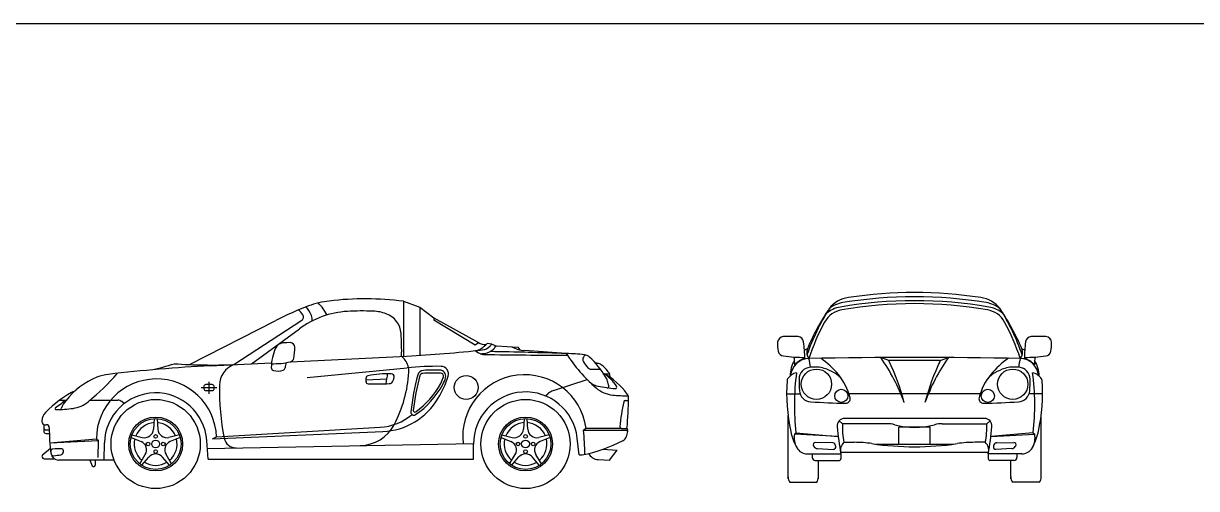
# Model space of a CAD drawing. Header units: millimetres. Extents: x 116290 to 180258, y 22146 to 121276.
# Drawn here: x 120642 to 128412, y 34162 to 37245 of the extents above; entities that cross this region are included whole.
import ezdxf

# ---------------------------------------------------------------- set-up
doc = ezdxf.new("R2010")
doc.units = ezdxf.units.MM
doc.layers.add('www.cad-blocks.net', color=7, linetype='Continuous')

# ---------------------------------------------------------------- blocks, each defined once
blk = doc.blocks.new('A$C2BCC0AD7')
for p, q in [((2395.1, 1241.9), (2502.6, 1202.8)), ((2395.1, 1241.9), (2395.1, 877.8)), ((2502.6, 1202.8), (2595, 1132.9)), ((2502.6, 1202.8), (2502.6, 883.7)), ((977.6, 822.2), (1549.7, 1115.3)), ((1270, 821.5), (1720.9, 1116.3)), ((2595, 1132.9), (2595.9, 1117.1)), ((2595, 1132.9), (2890.7, 967.6)), ((2870.6, 951.6), (2595.9, 1117.1)), ((1388.5, 827.5), (1705, 1059.5)), ((2891.8, 967), (2870.6, 951.6)), ((2979.9, 957.9), (2949.2, 961.3)), ((2979.9, 957.9), (3008.9, 945.9)), ((3008.9, 945.9), (3154.2, 938.2)), ((3166.7, 919.1), (3154.2, 938.2)), ((1645.7, 840.3), (2415.6, 878.8)), ((3472.4, 894.9), (3196.8, 914.6)), ((1114, 813.7), (1521, 834.1)), ((1756.9, 736.8), (2419.3, 801.1)), ((3638.1, 792), (3699.2, 792)), ((1106.6, 627), (1106.6, 706.7)), ((2146.1, 721.7), (2285.6, 728.3)), ((3387.6, 649.1), (3612.1, 722.1)), ((3761.6, 758), (3729, 758)), ((3764.4, 736.4), (3761.6, 758)), ((1054.7, 669.9), (1158.1, 669.9)), ((3335.1, 614.2), (3353.6, 630)), ((116.5, 585.9), (161, 585.9)), ((318.6, 585.9), (502.5, 585.9)), ((544.5, 562.9), (528.3, 576.5)), ((3863.2, 583.4), (3884.9, 583.4)), ((0, 448.4), (0, 443.6)), ((11.7, 425.4), (11.7, 381.1)), ((20, 423.6), (28.2, 423.6)), ((26.7, 388.6), (48.3, 388.6)), ((744.2, 463.3), (739, 392.9)), ((762.1, 463.3), (767.3, 392.9)), ((1156.5, 342.3), (2239.5, 406.1)), ((3194.2, 463.3), (3189, 392.9)), ((3212.1, 463.3), (3217.3, 392.9)), ((3604.5, 399.2), (3588.2, 386.1)), ((3838.7, 399.2), (3604.5, 399.2)), ((3838.7, 399.2), (3875.3, 399.2)), ((3875.3, 399.2), (3878.2, 392.7)), ((25.6, 366.2), (48.8, 364.5)), ((52.2, 303.1), (360.6, 329.1)), ((52.2, 303.1), (374.4, 318.7)), ((360.6, 329.1), (374.4, 318.7)), ((371.9, 206.1), (374.4, 318.7)), ((590.8, 338.8), (656.1, 312.1)), ((596.3, 355.9), (664.9, 339)), ((910.1, 355.9), (841.5, 339)), ((915.6, 338.8), (850.2, 312.1)), ((1100.4, 194.1), (1091.6, 319.3)), ((1130.6, 330), (2257.4, 378.4)), ((1130.6, 330), (1156.5, 342.3)), ((3040.8, 338.8), (3106.1, 312.1)), ((3046.3, 355.9), (3114.9, 339)), ((3360.1, 355.9), (3291.5, 339)), ((3365.6, 338.8), (3300.2, 312.1)), ((3558.8, 223.8), (3545.9, 335.1)), ((3588.2, 386.1), (3879.9, 386.1)), ((3879.3, 379.1), (3869.5, 343.9)), ((55.8, 265.1), (5.6, 224.4)), ((411.5, 188.1), (414, 303)), ((1095.3, 265.9), (2858.1, 298.8)), ((2858.8, 194.1), (2858.2, 293.3)), ((3714.4, 260.3), (3811, 254.3)), ((3759.5, 187.4), (3811, 254.3)), ((15, 197.7), (81.3, 197.7)), ((478, 187.9), (109.3, 189)), ((316.9, 187.9), (333.6, 151.4)), ((352.7, 188.3), (352.7, 155.5)), ((647.3, 164.9), (684.5, 225)), ((661.8, 154.4), (707.4, 208.3)), ((844.6, 154.4), (799, 208.3)), ((859.1, 164.9), (821.9, 225)), ((1100.4, 194.1), (2858.8, 194.1)), ((3097.3, 164.9), (3134.5, 225)), ((3111.8, 154.4), (3157.4, 208.3)), ((3294.6, 154.4), (3249, 208.3)), ((3309.1, 164.9), (3271.9, 225)), ((3558.8, 223.8), (3578.5, 223.7)), ((3685.2, 192), (3759.5, 187.4))]:
    blk.add_line(p, q)
for centre, radius in [((2810.4, 670.4), 79.1), ((753.2, 295.5), 295.5), ((3203.2, 295.5), 295.5), ((753.2, 295.5), 178.8), ((3203.2, 295.5), 178.8), ((753.2, 295.5), 168.1), ((3203.2, 295.5), 168.1), ((753.2, 295.5), 25.9), ((753.2, 345.5), 12), ((3203.2, 295.5), 25.9), ((3203.2, 345.5), 12), ((703.2, 295.5), 12), ((753.2, 245.5), 12), ((803.2, 295.5), 12), ((3153.2, 295.5), 12), ((3203.2, 245.5), 12), ((3253.2, 295.5), 12)]:
    blk.add_circle(centre, radius)
for centre, radius, start, end in [((1974.9, 647.9), 600, 96.862, 110.339), ((2142.1, -742.1), 2000, 82.735, 96.862), ((2461.5, -664.8), 2000, 110.339, 117.121), ((1495.6, 984), 286.2, 35.9112, 44.478), ((2059.8, 575.7), 600, 93.4787, 126.254), ((1495.6, 984), 336.2, 35.9289, 40.9295), ((1670.7, 1110.9), 120, 0.53516, 35.9289), ((1587.1, 994.1), 339.4, 27.4645, 44.1125), ((2120.3, -418.7), 1596.2, 87.3592, 93.4787), ((2180, 876.2), 300, 70.734, 87.3592), ((1707.2, 1137.2), 25, 303.169, 35.911), ((2229.5, 1017.8), 150, 3.78243, 70.734), ((681.9, 915.4), 1700.9, 358.711, 3.782), ((1602.5, 906), 60, 95.6225, 155.388), ((1634.5, 580.9), 386.6, 88.2628, 95.6225), ((1645.3, 937.4), 30, 0.08237, 88.2628), ((1282.7, 936.9), 392.5, 349.331, 0.082), ((2939.4, 1054.9), 100, 240.8, 271.919), ((2766.9, 1139.5), 254.9, 303.984, 315.655), ((2909.5, 999.4), 80, 276.477, 315.52), ((2766.9, 1139.5), 279.9, 315.52, 319.572), ((2766.9, 1139.5), 309.9, 316.707, 321.344), ((3211.1, 1114.1), 200, 240.282, 265.906), ((1837, 798.6), 317.9, 155.388, 179.305), ((1639, 869.8), 30, 282.929, 349.331), ((2261.8, 742.1), 181.2, 36.9231, 48.2356), ((2016.1, 8868.8), 8000, 272.862, 276.477), ((3008.2, 1105.9), 236.8, 233.943, 240.829), ((2864.6, 994.4), 80, 276.151, 303.984), ((2931.7, 968.9), 80, 240.829, 269.107), ((2016.1, 8868.8), 8025, 276.365, 276.547), ((3492.2, 36926.4), 36041.8, 269.107, 269.979), ((2919.7, 995.5), 100, 276.547, 316.707), ((2616.2, -22548.8), 23459.2, 87.9084, 89.1411), ((4359.7, 1469.5), 1057.1, 212.925, 229.361), ((3464.7, -109.3), 1004.2, 82.6175, 89.5624), ((3612.5, 855.7), 30, 147.569, 210.018), ((3640.4, 838), 63.1, 130.865, 147.569), ((3586, 827.1), 60, 47.5002, 82.6175), ((3212.6, 419.6), 612.8, 31.7009, 47.5002), ((1613.4, -9173.8), 10000, 92.8624, 96.7288), ((275, 2750.4), 2014.8, 282.935, 287.363), ((1133, 4819.2), 4000, 266.319, 271.962), ((1326.3, 682.5), 150, 112.052, 178.845), ((1539, 802.2), 20, 179.305, 254.653), ((1533.4, 1329.8), 502, 268.516, 282.929), ((1562.9, 889), 110, 254.653, 287.978), ((1590.6, 803.4), 20, 287.978, 353.284), ((1907.5, 766), 299.1, 166.727, 173.284), ((2310.7, 778.8), 120, 356.587, 36.923), ((2612.7, -1189.5), 2000, 89.1159, 95.5473), ((2528.3, 743.7), 40, 92.5001, 164.67), ((2612.7, -1189.5), 1975, 89.3501, 92.5001), ((2634.6, 745.4), 40, 345.375, 89.35), ((2642.8, 760.3), 50, 342.727, 89.116), ((3759.1, 940.4), 199.3, 210.018, 224.384), ((3638.1, 822), 30, 224.384, 270), ((3599.7, 457.9), 380.8, 76.8947, 80.157), ((3672.5, 770.3), 60, 50.8708, 76.8947), ((3565.4, 638.7), 229.7, 31.3049, 50.8708), ((551.8, 274), 500, 112.019, 141.67), ((-859.3, 1967.8), 1815.8, 309.987, 318.477), ((758.7, 328.7), 398.1, 1.95593, 179.936), ((476.8, 459.4), 300, 96.7288, 112.019), ((2295, 719.7), 148.9, 174.189, 184.03), ((2161.4, 710.2), 15, 184.03, 266.651), ((2161.8, 733.2), 15, 100.79, 174.189), ((2303.3, -9.2), 770.8, 89.2728, 100.79), ((1560.3, 833.6), 732.9, 349.059, 354.353), ((2298.5, 725.5), 30, 273.593, 341.214), ((2312.8, 741.5), 20, 350.887, 89.273), ((2196.8, 760.1), 137.5, 341.214, 350.887), ((1576.1, 822.6), 855.8, 332.208, 356.587), ((3939.3, 356.9), 1503.1, 164.67, 174.21), ((3939.3, 356.9), 1488.1, 164.733, 173.783), ((2523, 743.4), 20, 92.6557, 164.733), ((2612.7, -1189.5), 1955, 89.1977, 92.6557), ((2031.1, 950.5), 690.5, 329.373, 342.727), ((2639.8, 745.3), 20, 345.804, 89.198), ((2479.8, 785.8), 185, 331.151, 345.804), ((2479.8, 785.8), 200, 331.151, 345.375), ((3197.6, 343.9), 410.7, 7.74324, 186.479), ((3707.5, 796.6), 120, 225.896, 258.181), ((3512.4, 364.2), 449.4, 35.6839, 62.4535), ((3586.8, 538.5), 260.2, 32.4044, 58.8538), ((3631.8, 678.5), 120, 16.4221, 31.7009), ((3412.2, 613.8), 349, 10.9936, 16.4221), ((552.1, -8.9), 737.3, 116.478, 135.914), ((753.2, 295.5), 339.2, 4.0223, 178.728), ((1106.6, 669.9), 35.5, 166.399, 193.601), ((1086.7, 674.7), 15, 93.5108, 166.399), ((1086.7, 665), 15, 193.601, 266.489), ((1106.6, 349.7), 340.6, 86.4892, 93.5108), ((1106.6, 990), 340.6, 266.489, 273.511), ((1126.6, 674.7), 15, 13.6006, 86.4892), ((1126.6, 665), 15, 273.511, 346.399), ((1106.6, 669.9), 35.5, 346.399, 13.601), ((2820.1, 652.4), 1644.1, 178.845, 191.167), ((2228, 1848.4), 1155.1, 266.651, 273.593), ((2140.9, 972.5), 586.9, 304.715, 331.151), ((2140.9, 972.5), 571.9, 305.836, 331.151), ((3203.2, 295.5), 345, 6.60599, 180.354), ((3418.6, 554), 100, 108.02, 130.51), ((3801.5, 819.1), 200, 229.361, 264.061), ((3872.5, 1584.9), 925.4, 258.181, 265.332), ((3745, 678.4), 10, 261.993, 10.994), ((3798, 672.5), 10, 265.332, 32.404), ((3845, 603), 40, 0.14695, 35.6839), ((552.1, -8.9), 712.3, 123.225, 130.593), ((394.9, 398), 300, 141.67, 153.566), ((179, 729.8), 200, 278.037, 309.987), ((502.5, 545.9), 40, 49.9392, 90), ((2238.1, 827.9), 450, 272.458, 329.373), ((3869.6, 1473.5), 858, 264.061, 270.894), ((5094, 306.4), 1269.5, 167.759, 175.317), ((3863.2, 573.4), 10, 90, 167.759), ((1852.1, 597.9), 2032.9, 354.39, 0.147), ((80, 448.4), 80, 135.914, 180), ((91.9, 528.1), 5, 130.593, 270.524), ((83.9, 1403), 879.9, 270.524, 278.037), ((130.8, 529.4), 5, 153.566, 273.071), ((2218.4, 765.4), 360, 273.371, 310.305), ((2463.8, 506.5), 20, 174.21, 304.715), ((2469.9, 516.9), 10, 173.783, 305.836), ((20, 443.6), 20, 180, 270), ((26.7, 403.6), 15, 180, 270), ((28.2, 403.6), 20, 359.935, 90), ((1289.7, 402.1), 1241.5, 179.935, 187.87), ((753.2, 295.5), 142, 94.404, 157.596), ((679.2, 397.3), 60, 256.219, 355.781), ((753.2, 295.5), 142, 22.404, 85.596), ((827.2, 397.3), 60, 184.219, 283.781), ((2103.2, 544.8), 260, 271.067, 332.208), ((3203.2, 295.5), 142, 94.404, 157.596), ((3129.2, 397.3), 60, 256.219, 355.781), ((3203.2, 295.5), 142, 22.404, 85.596), ((3277.2, 397.3), 60, 184.219, 283.781), ((3838.7, 409.2), 10, 175.317, 270), ((3860, 384.4), 20, 344.461, 24.452), ((26.7, 381.1), 15, 180, 265.764), ((753.2, 295.5), 142, 166.404, 229.596), ((633.5, 256.6), 60, 328.219, 67.781), ((872.9, 256.6), 60, 112.219, 211.781), ((753.2, 295.5), 142, 310.404, 13.596), ((1285.6, 349.5), 80, 191.167, 271.067), ((3203.2, 295.5), 142, 166.404, 229.596), ((3083.5, 256.6), 60, 328.219, 67.781), ((3322.9, 256.6), 60, 112.219, 211.781), ((3203.2, 295.5), 142, 310.404, 13.596), ((3393, 1181.6), 975.8, 280.959, 297.904), ((680, 149.2), 2917.8, 1.53534, 4.65709), ((3831, 354.7), 40, 297.904, 344.461), ((73.1, 246.8), 15, 93.6313, 187.278), ((185.1, -1517), 1782.3, 91.7316, 93.6313), ((121.9, 244.1), 20, 280.282, 356.319), ((131.5, 254.5), 10, 7.53367, 91.7316), ((75.6, 247.1), 66.4, 356.319, 7.534), ((15, 212.7), 15, 128.982, 269.559), ((109.5, 239), 50, 187.87, 269.824), ((75, 232.7), 15, 190.437, 275.355), ((22.7, 790.8), 575.6, 275.355, 280.282), ((342.7, 155.5), 10, 204.547, 0), ((753.2, 295.5), 142, 238.404, 301.596), ((753.2, 169.6), 60, 40.2191, 139.781), ((3203.2, 295.5), 142, 238.404, 301.596), ((3203.2, 169.6), 60, 40.2191, 139.781), ((3690.1, 271.8), 80, 209.282, 266.424)]:
    blk.add_arc(centre, radius, start, end)
blk = doc.blocks.new('A$C546C7C8F')
for p, q in [((737, 807.1), (683.1, 826.8)), ((1077.8, 807.1), (1070.9, 787.8)), ((1077.8, 807.1), (1131.7, 826.8)), ((59.9, 585.9), (149.4, 585.9)), ((1341.8, 585.9), (473, 585.9)), ((1754.9, 585.9), (1665.5, 585.9)), ((69.2, 22.9), (69.2, 442.5)), ((429.8, 388.6), (406.8, 406.5)), ((724, 388.6), (429.8, 388.6)), ((1370.4, 423.6), (444.4, 423.6)), ((1090.9, 388.6), (1385.1, 388.6)), ((1385.1, 388.6), (1408, 406.5)), ((1745.6, 22.9), (1745.6, 442.5)), ((111.2, 318.7), (121.7, 329.1)), ((401.8, 303.1), (111.2, 318.7)), ((121.7, 329.1), (401.8, 303.1)), ((1010.9, 364.5), (804, 364.5)), ((804, 252.6), (804, 364.5)), ((1010.9, 252.6), (1010.9, 364.5)), ((1693.2, 329.1), (1413.1, 303.1)), ((1413.1, 303.1), (1703.6, 318.7)), ((1693.2, 329.1), (1703.6, 318.7)), ((363.4, 262), (250.6, 264.1)), ((439.2, 265.1), (507.9, 265.1)), ((652, 252.6), (1162.9, 252.6)), ((1375.6, 265.1), (1307, 265.1)), ((1451.5, 262), (1564.3, 264.1)), ((197.4, 187.9), (419.3, 187.9)), ((229, 187.9), (229, 165.5)), ((263.7, 223.8), (370.1, 218.6)), ((1397.3, 197.7), (417.6, 197.7)), ((419.3, 187.9), (419.3, 155.5)), ((1617.4, 187.9), (1395.5, 187.9)), ((1395.5, 187.9), (1395.5, 155.5)), ((1551.2, 223.8), (1444.8, 218.6)), ((1585.8, 187.9), (1585.8, 165.5)), ((249, 145.5), (409.3, 145.5)), ((270.6, 22.9), (270.6, 145.5)), ((1565.8, 145.5), (1405.5, 145.5)), ((1544.2, 22.9), (1544.2, 145.5)), ((80.6, 0), (259.2, 0)), ((1734.2, 0), (1555.6, 0))]:
    blk.add_line(p, q)
for centre, radius in [((257.3, 650.4), 100.5), ((1557.6, 650.4), 100.5), ((422.2, 572.9), 43.6), ((1392.6, 572.9), 43.6)]:
    blk.add_circle(centre, radius)
for centre, radius, start, end in [((907.4, -1681.6), 2939.5, 81.42, 98.58), ((498.7, 1027.3), 200, 98.58, 141.918), ((465.8, 994.2), 200, 99.3711, 128.519), ((907.4, -1681.6), 2885.8, 80.1909, 99.8091), ((907.4, -1681.6), 2866.1, 80.3128, 99.6872), ((907.4, -1681.6), 2911.9, 80.6289, 99.3711), ((1316.1, 1027.3), 200, 38.0824, 81.42), ((1349, 994.2), 200, 51.4806, 80.6289), ((1576.2, 371.2), 1460.3, 147.742, 161.078), ((1565.1, 315.3), 1481.7, 145.685, 157.39), ((452.1, 985.9), 160, 99.6872, 151.329), ((449.9, 965), 200, 99.8091, 129.926), ((1362.8, 985.9), 160, 28.6709, 80.3128), ((1365, 965), 200, 50.0743, 80.1909), ((238.7, 371.2), 1460.3, 18.9224, 32.2581), ((249.7, 315.3), 1481.7, 22.6098, 34.3149), ((1576.2, 371.2), 1441.2, 151.329, 161.793), ((238.7, 371.2), 1441.2, 18.2071, 28.6709), ((39.9, 926.1), 40, 93.3097, 176.328), ((83.8, 167.4), 800, 86.3138, 93.3097), ((132.7, 925.8), 40, 7.00967, 86.3138), ((1682.2, 925.8), 40, 93.6862, 172.99), ((1731.1, 167.4), 800, 86.6903, 93.6862), ((1774.9, 926.1), 40, 3.67224, 86.6903), ((212.3, 915), 212.8, 176.328, 192.602), ((43.7, 877.4), 40, 192.602, 262.339), ((-918.4, 796.6), 1099, 1.24844, 7.00967), ((281.9, 704.6), 199.2, 115.12, 121.483), ((254.1, 861.3), 61.5, 157.391, 220.285), ((1560.8, 861.3), 61.5, 319.715, 22.609), ((1533, 704.6), 199.2, 58.5174, 64.8801), ((2733.3, 796.6), 1099, 172.99, 178.752), ((1771.1, 877.4), 40, 277.661, 347.398), ((1602.5, 915), 212.8, 347.398, 3.672), ((184.1, 1921.1), 1093.2, 262.339, 269.791), ((281.9, 704.6), 199.2, 148.229, 180.169), ((212.4, 694.5), 127.1, 92.3743, 174.475), ((-26.4, 789.3), 140.3, 355.769, 17.126), ((212.4, 694.5), 130, 104.293, 139.501), ((-88.3, 740.2), 306.4, 4.2393, 15.4045), ((907.4, -40700.7), 41528.1, 89.0338, 90.9662), ((-96.4, 296.3), 650.9, 39.9394, 53.9936), ((-314.1, 118.1), 1223.4, 19.606, 35.4032), ((907.4, -40700.7), 41508.1, 89.7648, 90.2352), ((-680.6, 133.2), 1569.6, 14.5889, 25.424), ((2128.9, 118.1), 1223.4, 144.597, 160.394), ((2495.4, 133.2), 1569.6, 154.576, 165.411), ((1911.2, 296.3), 650.9, 126.006, 140.061), ((1903.1, 740.2), 306.4, 164.595, 175.761), ((1602.4, 694.5), 127.1, 5.52494, 87.6257), ((1602.4, 694.5), 130, 40.4991, 75.7071), ((1630.7, 1921.1), 1093.2, 270.209, 277.661), ((1841.2, 789.3), 140.3, 162.874, 184.231), ((1533, 704.6), 199.2, 359.831, 31.771), ((151.2, 626.6), 103.5, 104.469, 145.018), ((1738, 512.8), 1626.8, 172.444, 186.483), ((221.9, 682.9), 80, 94.8606, 179.431), ((249, 364.1), 400, 87.8697, 94.8606), ((257.9, 603.9), 160, 71.1882, 87.8697), ((176.5, 364.8), 412.6, 61.1906, 71.1882), ((298.2, 586.1), 160, 31.6698, 61.1906), ((111.4, 470.9), 379.5, 13.7322, 39.8633), ((1703.5, 470.9), 379.5, 140.137, 166.268), ((1516.7, 586.1), 160, 118.809, 148.33), ((1638.4, 364.8), 412.6, 108.812, 118.809), ((1556.9, 603.9), 160, 92.1303, 108.812), ((1565.8, 364.1), 400, 85.1394, 92.1303), ((1593, 682.9), 80, 0.56899, 85.1394), ((1663.6, 626.6), 103.5, 34.9824, 75.5314), ((76.8, 512.8), 1626.8, 353.517, 7.556), ((1259.9, 591.5), 1200, 175.97, 192.28), ((82.8, 674.4), 20, 145.018, 175.97), ((968.4, 675.5), 826.6, 179.431, 184.758), ((846.4, 675.5), 826.6, 355.242, 0.569), ((554.9, 591.5), 1200, 347.72, 4.03), ((1732, 674.4), 20, 4.02998, 34.9824), ((224.4, 613.6), 80, 184.758, 266.405), ((450.9, 553.9), 30, 268.7, 13.732), ((1364, 553.9), 30, 166.268, 271.3), ((1590.4, 613.6), 80, 273.595, 355.242), ((581, 6289.8), 5767.4, 266.405, 268.7), ((1233.8, 6289.8), 5767.4, 271.3, 273.595), ((444.4, 373.6), 50, 90, 185.23), ((903.1, 362.7), 474, 176.866, 191.887), ((724, 188.6), 200, 74.9986, 90), ((1090.9, 188.6), 200, 90, 105.001), ((1370.4, 373.6), 50, 354.77, 90), ((911.7, 362.7), 474, 348.113, 3.134), ((478.2, 421.3), 400, 192.28, 208.655), ((249.6, 297.5), 140, 171.293, 208.442), ((2459, 558), 2073, 185.23, 190.285), ((907.4, 873.2), 508.8, 254.999, 285.001), ((-644.2, 558), 2073, 349.715, 354.77), ((1336.6, 421.3), 400, 331.345, 347.72), ((1565.2, 297.5), 140, 331.558, 8.707), ((250.3, 249.1), 15, 88.932, 211.988), ((319, 292), 96, 211.988, 215.363), ((265.2, 253.8), 30, 215.363, 267.176), ((363, 242), 20, 21.9843, 88.932), ((370.8, 233.6), 15, 267.176, 12.202), ((309.1, 220.2), 78.1, 12.2016, 21.9843), ((490.1, 211.5), 73.9, 133.569, 190.776), ((507.9, -534.9), 800, 81.5638, 90), ((907.4, 2159), 1923.4, 261.564, 278.436), ((1307, -534.9), 800, 90, 98.4362), ((1324.7, 211.5), 73.9, 349.224, 46.431), ((1444, 233.6), 15, 167.798, 272.824), ((1505.7, 220.2), 78.1, 158.016, 167.798), ((1451.8, 242), 20, 91.068, 158.016), ((1549.7, 253.8), 30, 272.824, 324.637), ((1564.6, 249.1), 15, 328.012, 91.068), ((1495.9, 292), 96, 324.637, 328.012), ((197.4, 267.9), 80, 208.655, 270), ((249, 165.5), 20, 180, 269.959), ((409.3, 155.5), 10, 269.85, 0), ((1405.5, 155.5), 10, 180, 270.15), ((1565.8, 165.5), 20, 270.041, 0), ((1617.4, 267.9), 80, 270, 331.345), ((129.2, 35.2), 60, 180, 215.932), ((210.6, 35.2), 60, 324.068, 0), ((1604.2, 35.2), 60, 180, 215.932), ((1685.6, 35.2), 60, 324.068, 0)]:
    blk.add_arc(centre, radius, start, end)
blk = doc.blocks.new('FORMAT')
at = {"color": 155, "true_color": 0x546d8e}
blk.add_line((120018.9, 37245.4), (180258.2, 37245.4), dxfattribs=at)

msp = doc.modelspace()

# ---------------------------------------------------------------- block references
for name, p in [('A$C546C7C8F', (125637.4, 34203)), ('A$C2BCC0AD7', (120764.6, 34161.5))]:
    msp.add_blockref(name, p)
at = {"layer": 'www.cad-blocks.net'}
msp.add_blockref('FORMAT', (0, 0), dxfattribs=at)

doc.saveas('drawing.dxf')
